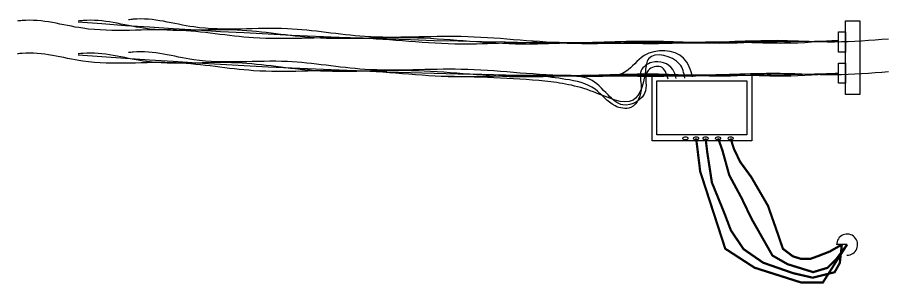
# Model space of a CAD drawing. Header units: inches. Extents: x 131 to 82119, y 71 to 16923.
# Drawn here: x 3028.01 to 3035.83, y 1205.92 to 1208.31 of the extents above; entities that cross this region are included whole.
import ezdxf

# ---------------------------------------------------------------- set-up
doc = ezdxf.new("R2010")
doc.units = ezdxf.units.IN
doc.header["$MEASUREMENT"] = 0

msp = doc.modelspace()

# ---------------------------------------------------------------- linework, layer by layer
msp.add_line((3035.4593, 1206.271), (3035.3646, 1206.271))
for points in [[(3035.572, 1208.2785), (3035.572, 1207.6169), (3035.4442, 1207.6169), (3035.4442, 1208.2785)], [(3035.4439, 1208.1788), (3035.4439, 1207.9984), (3035.3813, 1207.9984), (3035.3813, 1208.1788)], [(3035.4439, 1207.8988), (3035.4439, 1207.7184), (3035.3813, 1207.7184), (3035.3813, 1207.8988)], [(3034.6026, 1207.7919), (3034.6026, 1207.2015), (3033.7094, 1207.2015), (3033.7094, 1207.7919)], [(3034.5585, 1207.7387), (3034.5585, 1207.2545), (3033.7514, 1207.2545), (3033.7514, 1207.7387)]]:
    msp.add_lwpolyline(points, close=True)
at = {"const_width": 0.02}
for points in [[(3034.1038, 1207.224), (3034.14, 1206.9276), (3034.365, 1206.2344), (3034.6288, 1206.0637), (3035.0453, 1205.9317), (3035.2419, 1205.9317), (3035.3505, 1206.1025), (3035.4593, 1206.271)], [(3034.1885, 1207.224), (3034.2038, 1207.0969), (3034.2452, 1206.8279), (3034.3538, 1206.5615), (3034.4159, 1206.3985), (3034.5297, 1206.2304), (3034.7056, 1206.1088), (3034.9721, 1206.0157), (3035.1505, 1205.9743), (3035.3471, 1206.0235), (3035.3937, 1206.1062), (3035.4119, 1206.271)], [(3034.3013, 1207.224), (3034.3394, 1207.1172), (3034.4009, 1206.8941), (3034.5108, 1206.6904), (3034.6013, 1206.5029), (3034.7889, 1206.1731), (3034.9247, 1206.0955), (3035.1542, 1206.0243), (3035.2836, 1206.0631), (3035.3644, 1206.144), (3035.4593, 1206.271)], [(3034.4132, 1207.224), (3034.4424, 1207.1312), (3034.4987, 1207.0136), (3034.598, 1206.8779), (3034.7486, 1206.6196), (3034.8364, 1206.3696), (3034.8827, 1206.2339), (3034.9721, 1206.166), (3035.0417, 1206.1445), (3035.1327, 1206.1445), (3035.2188, 1206.1759), (3035.3065, 1206.2107), (3035.4119, 1206.271)]]:
    msp.add_lwpolyline(points, dxfattribs=at)
for centre, radius, start, end in [((3033.5726, 1274.2064), 66.1282, 265.648571, 271.567271), ((3033.5726, 1273.912), 66.1282, 265.648571, 271.567271), ((3035.4593, 1206.271), 0.0947, 269.25152, 180)]:
    msp.add_arc(centre, radius, start, end)
at = {"extrusion": (0, 0, -1)}
for centre in [(3034.008, 1207.224), (3034.1038, 1207.224), (3034.1885, 1207.224), (3034.3013, 1207.224), (3034.4132, 1207.224)]:
    msp.add_ellipse(centre, major_axis=(-0.0254, 0), ratio=0.453382, dxfattribs=at)
for points in [[(3034.8345, 1208.1029), (3034.3502, 1208.0766), (3033.8287, 1208.0878), (3033.078, 1208.0731), (3032.7252, 1208.0824), (3031.9358, 1208.07), (3030.9968, 1208.1257), (3030.1307, 1208.1257), (3029.4372, 1208.1954), (3028.596, 1208.2118), (3028.0519, 1208.2805), (3028.0096, 1208.2757)], [(3035.3813, 1208.1029), (3034.897, 1208.0766), (3034.3755, 1208.0878), (3033.6248, 1208.0731), (3033.272, 1208.0824), (3032.4826, 1208.07), (3031.5436, 1208.1257), (3030.6775, 1208.1257), (3029.984, 1208.1954), (3029.1429, 1208.2118), (3028.5987, 1208.2805), (3028.5564, 1208.2757)], [(3035.8316, 1208.1145), (3035.3473, 1208.0882), (3034.8258, 1208.0994), (3034.0751, 1208.0847), (3033.7223, 1208.094), (3032.9329, 1208.0816), (3031.9939, 1208.1373), (3031.1278, 1208.1373), (3030.4343, 1208.207), (3029.5931, 1208.2234), (3029.049, 1208.2921), (3029.0067, 1208.2873)], [(3034.0723, 1207.7759), (3033.9915, 1207.9427), (3033.6365, 1207.9666), (3033.4736, 1207.8235), (3033.1628, 1207.7882)], [(3034.8345, 1207.8086), (3034.3502, 1207.7823), (3033.8287, 1207.7934), (3033.078, 1207.7787), (3032.7252, 1207.788), (3031.9358, 1207.7757), (3030.9968, 1207.8313), (3030.1307, 1207.8313), (3029.4372, 1207.9011), (3028.596, 1207.9175), (3028.0519, 1207.9861), (3028.0096, 1207.9813)], [(3035.3813, 1207.8086), (3034.897, 1207.7823), (3034.3755, 1207.7934), (3033.6248, 1207.7787), (3033.272, 1207.788), (3032.4826, 1207.7757), (3031.5436, 1207.8313), (3030.6775, 1207.8313), (3029.984, 1207.9011), (3029.1429, 1207.9175), (3028.5987, 1207.9861), (3028.5564, 1207.9813)], [(3035.8316, 1207.8202), (3035.3473, 1207.7938), (3034.8258, 1207.805), (3034.0751, 1207.7903), (3033.7223, 1207.7996), (3032.9329, 1207.7873), (3031.9939, 1207.8429), (3031.1278, 1207.8429), (3030.4343, 1207.9127), (3029.5931, 1207.9291), (3029.049, 1207.9977), (3029.0067, 1207.9929)], [(3034.0013, 1207.7655), (3033.9555, 1207.8909), (3033.6775, 1207.9401), (3033.6478, 1207.8282), (3033.5376, 1207.568), (3033.1825, 1207.6409), (3032.746, 1207.7367), (3031.8138, 1207.7798)], [(3033.9246, 1207.762), (3033.8933, 1207.8433), (3033.706, 1207.9052), (3033.6102, 1207.8315), (3033.6102, 1207.6874), (3033.5161, 1207.5009), (3033.3754, 1207.5153), (3033.1957, 1207.6653), (3032.9321, 1207.7535), (3032.6844, 1207.7851)], [(3033.852, 1207.7543), (3033.7858, 1207.8652), (3033.6732, 1207.8338), (3033.6484, 1207.65), (3033.4464, 1207.5242), (3033.3123, 1207.6136), (3033.1468, 1207.7543), (3032.9226, 1207.7826)]]:
    msp.add_spline(points, degree=3)

doc.saveas('drawing.dxf')
